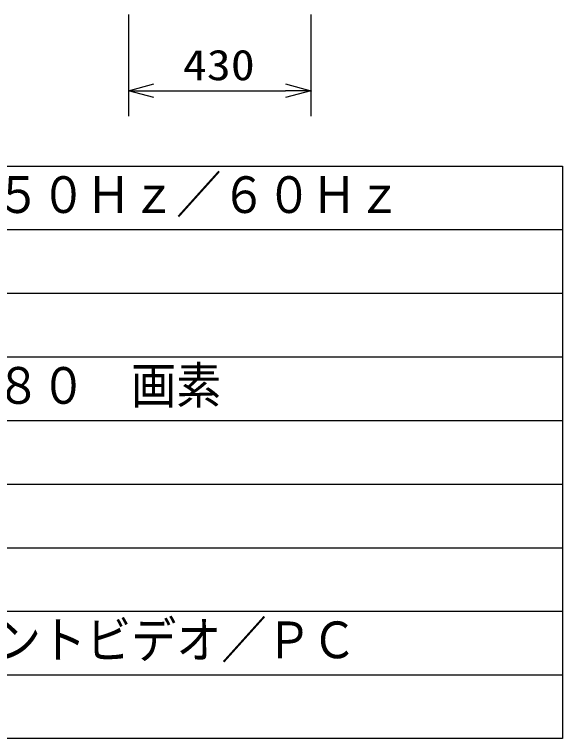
# Model space of a CAD drawing. Units: millimetres, scale not verified. Extents: x -63 to 63, y -57 to 57.
# Drawn here: x 19.5 to 62.5, y -56.5 to 0.4 of the extents above; entities that cross this region are included whole.
import ezdxf
from ezdxf.enums import TextEntityAlignment as Align

# ---------------------------------------------------------------- set-up
doc = ezdxf.new("R2010")
doc.units = ezdxf.units.MM
doc.header["$LTSCALE"] = 0.190236
doc.header["$PDMODE"] = 32
doc.header["$PDSIZE"] = 0.0951
for name, color, linetype in [('0-1_MOJI1', 2, 'Continuous'), ('0-2_TOUROKU', 7, 'Continuous'), ('0-3_WAKU', 1, 'Continuous')]:
    doc.layers.add(name, color=color, linetype=linetype)
doc.styles.add('ＭＳ ゴシック', font='')
doc.styles.get('ＭＳ ゴシック').set_extended_font_data('MS Gothic')

# ---------------------------------------------------------------- blocks, each defined once
blk = doc.blocks.new('_OPEN30')
at = {"layer": '0-2_TOUROKU'}
blk.add_line((0, 0), (-1, 0), dxfattribs=at)
blk.add_lwpolyline([(-1, 0.26795), (0, 0), (-1, -0.26795)], dxfattribs=at)

msp = doc.modelspace()

# ---------------------------------------------------------------- linework, layer by layer
at = {"layer": '0-2_TOUROKU', "color": 3}
for p, q in [((28.4054, 0.415), (28.4054, -7.5851)), ((42.7301, 0.415), (42.7301, -7.5851)), ((30.4054, -5.585), (40.7301, -5.585))]:
    msp.add_line(p, q, dxfattribs=at)
at = {"layer": '0-3_WAKU', "color": 4}
for p, q in [((-62.5001, -11.5), (62.5001, -11.5)), ((62.5001, -11.5), (62.5001, -56.5001)), ((62.5001, -56.5001), (-62.5001, -56.5001))]:
    msp.add_line(p, q, dxfattribs=at)
at = {"layer": '0-3_WAKU'}
for p, q in [((-62.5001, -16.5), (62.5001, -16.5)), ((-62.5001, -21.5), (62.5001, -21.5)), ((-62.5001, -26.5), (62.5001, -26.5)), ((-62.5001, -31.5001), (62.5001, -31.5001)), ((-62.5001, -36.5001), (62.5001, -36.5001)), ((-62.5001, -41.5001), (62.5001, -41.5001)), ((-62.5001, -46.5001), (62.5001, -46.5001)), ((-62.5001, -51.5001), (62.5001, -51.5001))]:
    msp.add_line(p, q, dxfattribs=at)
at = {"layer": '0-3_WAKU', "color": 7}
msp.add_point((42.7301, -5.585), dxfattribs=at)

# ---------------------------------------------------------------- block references
at = {"layer": '0-2_TOUROKU', "xscale": 2, "yscale": 2, "rotation": 180}
msp.add_blockref('_OPEN30', (28.4054, -5.585), dxfattribs=at)
at = {"layer": '0-2_TOUROKU', "xscale": 2, "yscale": 2}
msp.add_blockref('_OPEN30', (42.7301, -5.585), dxfattribs=at)

# ---------------------------------------------------------------- texts
at = {"layer": '0-1_MOJI1', "style": 'ＭＳ ゴシック', "width": 0.9}
for s, p in [('ＡＣ１００Ｖ±１０％\u3000５０Ｈｚ／６０Ｈｚ', (-21, -16.0551)), ('水平１９２０×垂直１０８０\u3000画素', (-21, -31.0552)), ('ＤＶＩ－Ｄ／コンポーネントビデオ／ＰＣ', (-21, -51.0552))]:
    msp.add_text(s, height=2.887, dxfattribs=at).set_placement(p, align=Align.BOTTOM_LEFT)
at = {"layer": '0-2_TOUROKU', "color": 3, "style": 'ＭＳ ゴシック', "width": 1.15}
msp.add_text('430', height=2.406, dxfattribs=at).set_placement((32.6806, -5.4755), align=Align.BOTTOM_LEFT)

doc.saveas('drawing.dxf')
